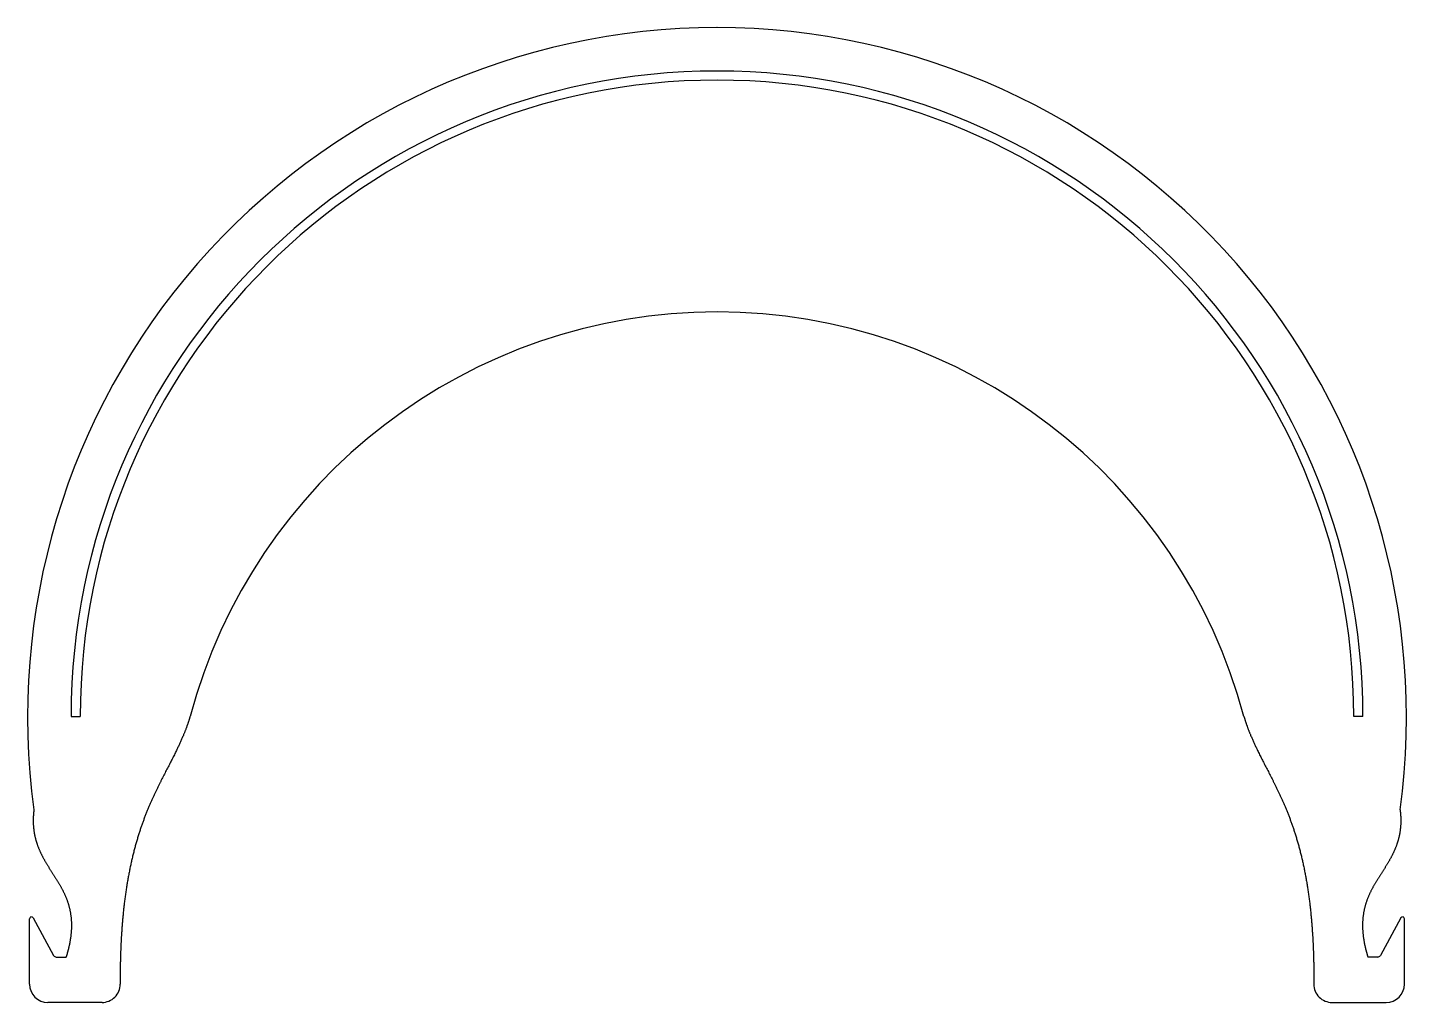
# Model space of a CAD drawing. Header units: inches. Extents: x -3.79 to 3.79, y -1.57 to 3.79.
import ezdxf

# ---------------------------------------------------------------- set-up
doc = ezdxf.new("R2010")
doc.units = ezdxf.units.IN
doc.layers.get('0').update_dxf_attribs({"linetype": 'CONTINUOUS'})

msp = doc.modelspace()

# ---------------------------------------------------------------- linework, layer by layer
for p, q in [((-3.5532, 0), (-3.5032, 0)), ((3.5532, 0), (3.5032, 0)), ((-3.7813, -1.4737), (-3.7813, -1.1129)), ((-3.7625, -1.1081), (-3.6494, -1.3153)), ((3.7625, -1.1081), (3.6494, -1.3153)), ((3.7813, -1.4737), (3.7813, -1.1129)), ((-3.6352, -1.3237), (-3.5804, -1.3237)), ((3.6352, -1.3237), (3.5804, -1.3237)), ((-3.3831, -1.5737), (-3.6813, -1.5737)), ((3.3831, -1.5737), (3.6813, -1.5737))]:
    msp.add_line(p, q)
for centre, radius, start, end in [((0.0001, 0), 3.7926, 90.00092, 187.77584), ((-0.0001, 0), 3.7926, -7.77584, 89.99908), ((0, 0), 3.5532, 90, 180), ((0, 0), 3.5032, 90, 180), ((0, 0), 3.5532, 0, 90), ((0, 0), 3.5032, 0, 90), ((0, -0.7726), 3, 90, 165.07596), ((0, -0.7726), 3, 14.92404, 90), ((-3.7713, -1.1129), 0.01, 28.6342, 180), ((3.7713, -1.1129), 0.01, 0, 151.3658), ((-3.6352, -1.3076), 0.0161, 208.6342, 270), ((3.6352, -1.3076), 0.0161, 270, 331.3658), ((-3.6813, -1.4737), 0.1, 180, 270), ((-3.3831, -1.4737), 0.1, -90, 0.41503), ((3.3831, -1.4737), 0.1, 179.58497, 270), ((3.6813, -1.4737), 0.1, -90, 0)]:
    msp.add_arc(centre, radius, start, end)
for points in [[(-2.8988, 0), (-2.9054, -0.0225), (-2.9201, -0.0673), (-2.9469, -0.1345), (-2.9911, -0.2244), (-3.054, -0.342), (-3.1171, -0.4698), (-3.1735, -0.6127), (-3.2194, -0.7724), (-3.2533, -0.9489), (-3.2731, -1.1243), (-3.2811, -1.2705), (-3.2833, -1.3801), (-3.2833, -1.4485), (-3.2831, -1.473)], [(2.8988, 0), (2.9054, -0.0225), (2.9201, -0.0673), (2.9469, -0.1345), (2.9911, -0.2244), (3.054, -0.342), (3.1171, -0.4698), (3.1735, -0.6127), (3.2194, -0.7724), (3.2533, -0.9489), (3.2731, -1.1243), (3.2811, -1.2705), (3.2833, -1.3801), (3.2833, -1.4485), (3.2831, -1.473)]]:
    msp.add_open_spline(points, degree=5, knots=[0, 0, 0, 0, 0, 0, 0.1, 0.2, 0.3, 0.4, 0.5, 0.6, 0.7, 0.8, 0.9, 0.9552626, 0.9552626, 0.9552626, 0.9552626, 0.9552626, 0.9552626])
for points in [[(-3.7577, -0.5131), (-3.7591, -0.5245), (-3.7614, -0.5471), (-3.7627, -0.5804), (-3.7602, -0.6235), (-3.7502, -0.6754), (-3.7333, -0.7253), (-3.7103, -0.7735), (-3.6824, -0.8206), (-3.652, -0.8673), (-3.6217, -0.9146), (-3.5942, -0.9635), (-3.572, -1.0149), (-3.5568, -1.0695), (-3.5497, -1.1275), (-3.5509, -1.1891), (-3.5586, -1.2412), (-3.5681, -1.2819), (-3.576, -1.3097), (-3.5804, -1.3237)], [(3.7577, -0.5131), (3.7591, -0.5245), (3.7614, -0.5471), (3.7627, -0.5804), (3.7602, -0.6235), (3.7502, -0.6754), (3.7333, -0.7253), (3.7103, -0.7735), (3.6824, -0.8206), (3.652, -0.8673), (3.6217, -0.9146), (3.5942, -0.9635), (3.572, -1.0149), (3.5568, -1.0695), (3.5497, -1.1275), (3.5509, -1.1891), (3.5586, -1.2412), (3.5681, -1.2819), (3.576, -1.3097), (3.5804, -1.3237)]]:
    msp.add_open_spline(points, degree=5)

doc.saveas('drawing.dxf')
